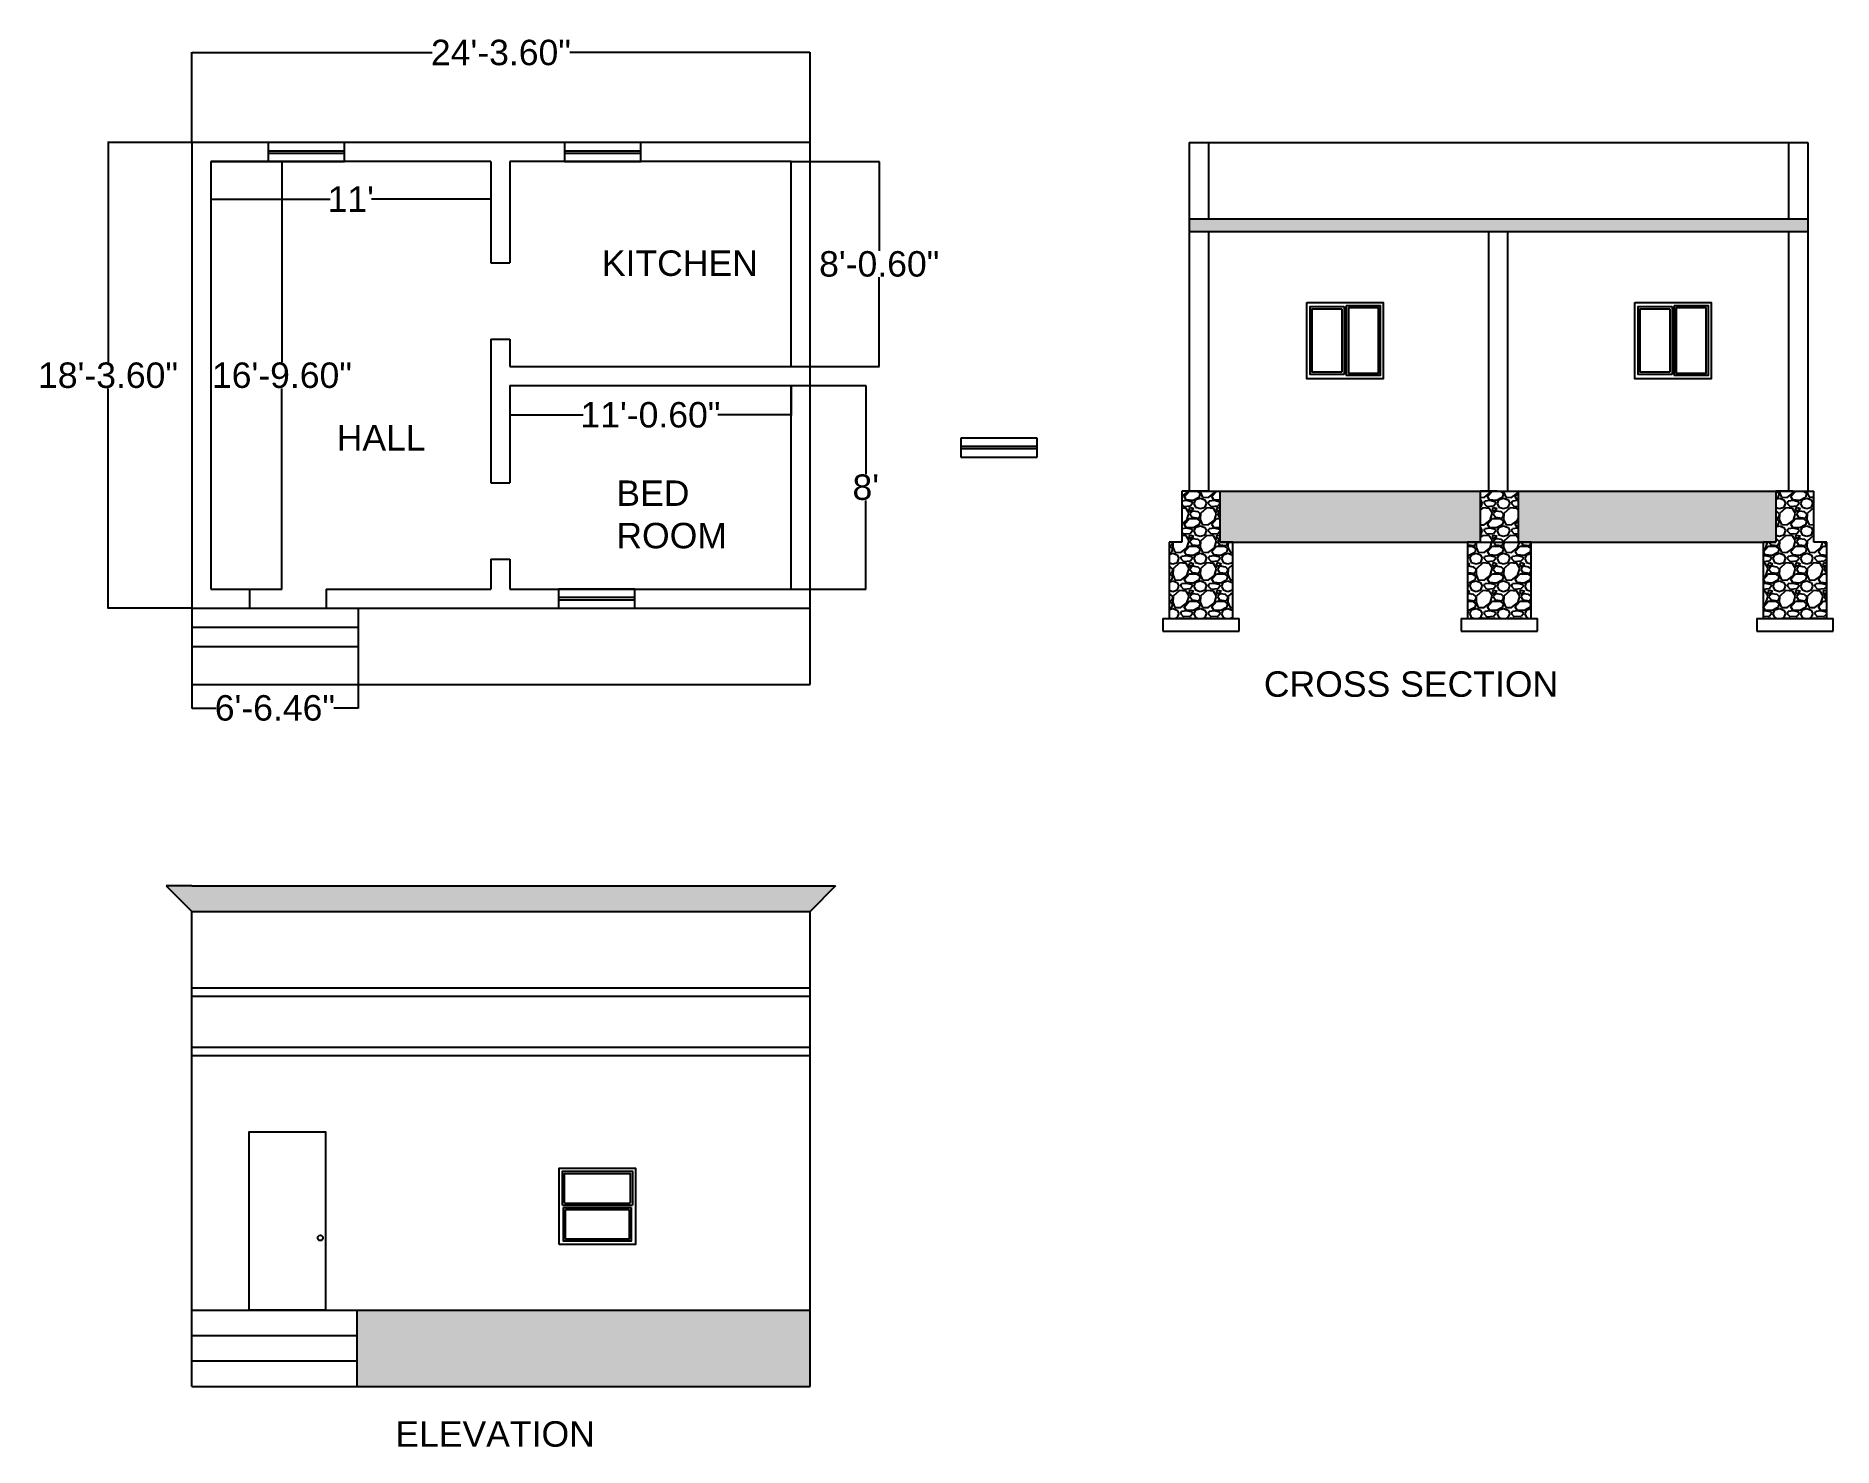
# Model space of a CAD drawing. Header units: inches. Extents: x 12802 to 13650, y 7950 to 8616.
import ezdxf

# ---------------------------------------------------------------- set-up
doc = ezdxf.new("R2010")
doc.units = ezdxf.units.IN
doc.header["$MEASUREMENT"] = 0
doc.styles.get("Standard").update_dxf_attribs({"font": 'arial.ttf'})
doc.dimstyles.get("Standard").update_dxf_attribs({"dimtxt": 12, "dimasz": 0.18, "dimexe": 0.18, "dimexo": 0.0625, "dimgap": 0.09, "dimtad": 0, "dimtih": 1, "dimtoh": 1, "dimzin": 0, "dimdsep": 46, "dimlunit": 3, "dimtxsty": 'Standard', "dimcen": 0.09, "dimadec": 0, "dimazin": 0, "dimtfac": 1, "dimtofl": 0, "dimtmove": 0, "dimatfit": 3, "dimfxl": 1, "dimtolj": 1, "dimtzin": 0, "dimarcsym": 0})
pattern_1 = [(50, (0, 0), (4.9490953, -0.4329897), [0.5175, -5.6925]), (355, (0, 0), (-0.9573842, 5.1901257), [0.414, -4.554]), (100.451444, (0.4124, -0.036), (3.991711, 4.757136), [0.4398073, -4.8378806]), (46.1842, (0, 1.38), (7.3639652, -1.142083), [0.77625, -8.53875]), (96.635635, (0.614, 1.285), (6.4491674, 6.7214183), [0.6597114, -7.256825]), (351.184164, (0, 1.38), (6.4491674, 6.7214183), [0.621, -6.831]), (21, (0.69, 1.035), (4.1186587, -2.7780703), [0.5175, -5.6925]), (326, (0.69, 1.035), (1.6788758, 5.0035353), [0.414, -4.554]), (71.451445, (1.033, 0.8035), (5.7975344, 2.225465), [0.4398073, -4.8378806]), (37.5, (0, 0), (0.083903, 2.2969676), [0, -4.4988, 0, -4.623, 0, -4.57125]), (7.5, (0, 0), (1.8151798, 2.7214408), [0, -2.6358, 0, -4.3953, 0, -1.74225]), (327.5, (-1.5387, 0), (3.6833748, -0.15562861), [0, -1.725, 0, -5.382, 0, -7.1415]), (317.5, (-2.2287, 0), (4.0239846, 0.6907244), [0, -2.2425, 0, -3.5742, 0, -5.0715])]

# ---------------------------------------------------------------- blocks, each defined once
blk = doc.blocks.new('*D1')
at = {"color": 0, "lineweight": -2, "transparency": 16777216}
for p, q in [((12875.82, 8565.39), (12875.82, 8607.9)), ((12876, 8607.72), (12989.16, 8607.72)), ((13167.24, 8607.72), (13054.07, 8607.72)), ((13167.42, 8565.39), (13167.42, 8607.9))]:
    blk.add_line(p, q, dxfattribs=at)
at = {"color": 0, "transparency": 16777216}
for points in [[(12876, 8607.75), (12876, 8607.69), (12875.82, 8607.72)], [(13167.24, 8607.75), (13167.24, 8607.69), (13167.42, 8607.72)]]:
    blk.add_solid(points, dxfattribs=at)
at = {"layer": 'Defpoints', "color": 0, "transparency": 16777216}
for p in [(13167.42, 8607.72), (12875.82, 8565.33), (13167.42, 8565.33)]:
    blk.add_point(p, dxfattribs=at)
at = {"color": 0, "transparency": 16777216, "insert": (13021.62, 8607.72), "char_height": 12, "attachment_point": 5}
blk.add_mtext('\\A1;24\'-3.60"', dxfattribs=at)
blk = doc.blocks.new('*D2')
at = {"color": 0, "lineweight": -2, "transparency": 16777216}
for p, q in [((12875.75, 8565.33), (12836.19, 8565.33)), ((12836.37, 8565.15), (12836.37, 8461.75)), ((12836.37, 8345.91), (12836.37, 8449.31)), ((12875.75, 8345.73), (12836.19, 8345.73))]:
    blk.add_line(p, q, dxfattribs=at)
at = {"color": 0, "transparency": 16777216}
for points in [[(12836.34, 8565.15), (12836.4, 8565.15), (12836.37, 8565.33)], [(12836.34, 8345.91), (12836.4, 8345.91), (12836.37, 8345.73)]]:
    blk.add_solid(points, dxfattribs=at)
at = {"layer": 'Defpoints', "color": 0, "transparency": 16777216}
for p in [(12875.82, 8565.33), (12836.37, 8345.73), (12875.82, 8345.73)]:
    blk.add_point(p, dxfattribs=at)
at = {"color": 0, "transparency": 16777216, "insert": (12836.37, 8455.53), "char_height": 12, "attachment_point": 5}
blk.add_mtext('\\A1;18\'-3.60"', dxfattribs=at)
blk = doc.blocks.new('*D3')
at = {"color": 0, "lineweight": -2, "transparency": 16777216}
for p, q in [((12884.88, 8556.33), (12918.55, 8556.33)), ((12918.37, 8556.15), (12918.37, 8461.74)), ((12918.37, 8354.91), (12918.37, 8449.31)), ((12884.88, 8354.73), (12918.55, 8354.73))]:
    blk.add_line(p, q, dxfattribs=at)
at = {"color": 0, "transparency": 16777216}
for points in [[(12918.34, 8556.15), (12918.4, 8556.15), (12918.37, 8556.33)], [(12918.34, 8354.91), (12918.4, 8354.91), (12918.37, 8354.73)]]:
    blk.add_solid(points, dxfattribs=at)
at = {"layer": 'Defpoints', "color": 0, "transparency": 16777216}
for p in [(12884.82, 8556.33), (12918.37, 8556.33), (12884.82, 8354.73)]:
    blk.add_point(p, dxfattribs=at)
at = {"color": 0, "transparency": 16777216, "insert": (12918.37, 8455.53), "char_height": 12, "attachment_point": 5}
blk.add_mtext('\\A1;16\'-9.60"', dxfattribs=at)
blk = doc.blocks.new('*D4')
at = {"color": 0, "lineweight": -2, "transparency": 16777216}
for p, q in [((12884.82, 8556.26), (12884.82, 8538.47)), ((13016.82, 8556.26), (13016.82, 8538.47)), ((12885, 8538.65), (12941.11, 8538.65)), ((13016.64, 8538.65), (12960.52, 8538.65))]:
    blk.add_line(p, q, dxfattribs=at)
at = {"color": 0, "transparency": 16777216}
for points in [[(12885, 8538.68), (12885, 8538.62), (12884.82, 8538.65)], [(13016.64, 8538.68), (13016.64, 8538.62), (13016.82, 8538.65)]]:
    blk.add_solid(points, dxfattribs=at)
at = {"layer": 'Defpoints', "color": 0, "transparency": 16777216}
for p in [(12884.82, 8556.33), (13016.82, 8556.33), (13016.82, 8538.65)]:
    blk.add_point(p, dxfattribs=at)
at = {"color": 0, "transparency": 16777216, "insert": (12950.82, 8538.65), "char_height": 12, "attachment_point": 5}
blk.add_mtext("\\A1;11'", dxfattribs=at)
blk = doc.blocks.new('*D5')
at = {"color": 0, "lineweight": -2, "transparency": 16777216}
for p, q in [((13158.48, 8556.33), (13200.17, 8556.33)), ((13199.99, 8556.15), (13199.99, 8514.24)), ((13199.99, 8459.91), (13199.99, 8501.81)), ((13158.48, 8459.73), (13200.17, 8459.73))]:
    blk.add_line(p, q, dxfattribs=at)
at = {"color": 0, "transparency": 16777216}
for points in [[(13199.96, 8556.15), (13200.02, 8556.15), (13199.99, 8556.33)], [(13199.96, 8459.91), (13200.02, 8459.91), (13199.99, 8459.73)]]:
    blk.add_solid(points, dxfattribs=at)
at = {"layer": 'Defpoints', "color": 0, "transparency": 16777216}
for p in [(13158.42, 8556.33), (13158.42, 8459.73), (13199.99, 8459.73)]:
    blk.add_point(p, dxfattribs=at)
at = {"color": 0, "transparency": 16777216, "insert": (13199.99, 8508.03), "char_height": 12, "attachment_point": 5}
blk.add_mtext('\\A1;8\'-0.60"', dxfattribs=at)
blk = doc.blocks.new('*D6')
at = {"color": 0, "lineweight": -2, "transparency": 16777216}
for p, q in [((13158.48, 8450.73), (13193.83, 8450.73)), ((13193.65, 8450.55), (13193.65, 8408.94)), ((13193.65, 8354.91), (13193.65, 8396.51)), ((13158.48, 8354.73), (13193.83, 8354.73))]:
    blk.add_line(p, q, dxfattribs=at)
at = {"color": 0, "transparency": 16777216}
for points in [[(13193.62, 8450.55), (13193.68, 8450.55), (13193.65, 8450.73)], [(13193.62, 8354.91), (13193.68, 8354.91), (13193.65, 8354.73)]]:
    blk.add_solid(points, dxfattribs=at)
at = {"layer": 'Defpoints', "color": 0, "transparency": 16777216}
for p in [(13158.42, 8450.73), (13158.42, 8354.73), (13193.65, 8354.73)]:
    blk.add_point(p, dxfattribs=at)
at = {"color": 0, "transparency": 16777216, "insert": (13193.65, 8402.73), "char_height": 12, "attachment_point": 5}
blk.add_mtext("\\A1;8'", dxfattribs=at)
blk = doc.blocks.new('*D7')
at = {"color": 0, "lineweight": -2, "transparency": 16777216}
for p, q in [((13025.82, 8450.66), (13025.82, 8436.69)), ((13158.42, 8450.66), (13158.42, 8436.69)), ((13026, 8436.87), (13060.33, 8436.87)), ((13158.24, 8436.87), (13123.9, 8436.87))]:
    blk.add_line(p, q, dxfattribs=at)
at = {"color": 0, "transparency": 16777216}
for points in [[(13026, 8436.9), (13026, 8436.84), (13025.82, 8436.87)], [(13158.24, 8436.9), (13158.24, 8436.84), (13158.42, 8436.87)]]:
    blk.add_solid(points, dxfattribs=at)
at = {"layer": 'Defpoints', "color": 0, "transparency": 16777216}
for p in [(13025.82, 8450.73), (13158.42, 8450.73), (13158.42, 8436.87)]:
    blk.add_point(p, dxfattribs=at)
at = {"color": 0, "transparency": 16777216, "insert": (13092.12, 8436.87), "char_height": 12, "attachment_point": 5}
blk.add_mtext('\\A1;11\'-0.60"', dxfattribs=at)
blk = doc.blocks.new('*D8')
at = {"color": 0, "lineweight": -2, "transparency": 16777216}
for p, q in [((12875.82, 8327.66), (12875.82, 8298.48)), ((12954.27, 8327.66), (12954.27, 8298.48)), ((12876, 8298.66), (12887.32, 8298.66)), ((12954.09, 8298.66), (12942.77, 8298.66))]:
    blk.add_line(p, q, dxfattribs=at)
at = {"color": 0, "transparency": 16777216}
for points in [[(12876, 8298.69), (12876, 8298.63), (12875.82, 8298.66)], [(12954.09, 8298.69), (12954.09, 8298.63), (12954.27, 8298.66)]]:
    blk.add_solid(points, dxfattribs=at)
at = {"layer": 'Defpoints', "color": 0, "transparency": 16777216}
for p in [(12875.82, 8327.73), (12954.27, 8327.73), (12954.27, 8298.66)]:
    blk.add_point(p, dxfattribs=at)
at = {"color": 0, "transparency": 16777216, "insert": (12915.04, 8298.66), "char_height": 12, "attachment_point": 5}
blk.add_mtext('\\A1;6\'-6.46"', dxfattribs=at)
blk = doc.blocks.new('Door - Plain 36 in.')
blk.add_lwpolyline([(0, 0), (0, 84), (36, 84), (36, 0)], close=True)
blk.add_circle((33.5, 34), 1.25)
blk = doc.blocks.new('Window - Wood Frame 36 x 36 in.')
for p, q in [((1.5, 18.5), (34.5, 18.5)), ((2, 17.5), (34, 17.5)), ((2.5, 19.5), (33.5, 19.5)), ((3, 16.5), (33, 16.5))]:
    blk.add_line(p, q)
blk.add_lwpolyline([(0, 0), (0, 36), (36, 36), (36, 0)], close=True)
for points in [[(1.5, 18.5), (1.5, 34.5), (34.5, 34.5), (34.5, 18.5)], [(2.5, 19.5), (2.5, 33.5), (33.5, 33.5), (33.5, 19.5)], [(34, 17.5), (34, 1.5), (2, 1.5), (2, 17.5)], [(33, 16.5), (33, 2.5), (3, 2.5), (3, 16.5)]]:
    blk.add_lwpolyline(points)
blk = doc.blocks.new('FOUNDATION')
h = blk.add_hatch()
h.set_pattern_fill('GRAVEL', color=256, scale=13)
h.set_pattern_definition([(228.0127875, (-13341.331, -8387.9271), (-104, -117), [1.748968, -173.148145]), (184.9697407, (-13342.501, -8389.22714), (156, 13), [3.001284, -297.127022]), (132.510447, (-13345.491, -8389.4871), (130, -143), [2.116244, -209.508424]), (267.273689, (-13350.561, -8392.73714), (13, 260), [2.733094, -270.576255]), (292.833654, (-13350.691, -8395.46714), (-65, 156), [2.680015, -265.321851]), (357.273689, (-13349.651, -8397.93714), (-260, 13), [2.733094, -270.576255]), (37.6942405, (-13346.921, -8398.06714), (-169, -130), [3.614377, -357.823031]), (72.2553284, (-13344.061, -8395.85714), (91, 286), [3.412344, -337.822179]), (121.4295656, (-13343.021, -8392.60714), (-104, 169), [2.74235, -271.49295]), (175.236358, (-13344.451, -8390.2671), (143, -13), [3.130816, -153.409914]), (222.3974378, (-13347.571, -8390.00714), (-156, -143), [4.048824, -400.833875]), (138.814075, (-13337.691, -8392.8671), (-91, 78), [1.381913, -136.809983]), (171.4692344, (-13338.731, -8391.95714), (169, -26), [2.629081, -260.279648]), (225, (-13341.331, -8391.567), (-1e-15, -13), [1.838473, -16.546303]), (203.19859, (-13342.241, -8390.0071), (65, 26), [0.990054, -98.014996]), (291.80141, (-13343.151, -8390.3971), (-13, 39), [1.400139, -68.607003]), (30.963757, (-13342.631, -8391.6971), (39, 26), [2.274077, -73.528298]), (161.56505, (-13340.681, -8390.527), (26, -13), [1.644383, -39.465227]), (16.3895403, (-13350.691, -8390.39714), (130, 39), [2.3036, -228.056987]), (70.346176, (-13348.481, -8389.7471), (-52, -143), [1.932593, -191.326301]), (293.19859, (-13340.681, -8387.9271), (-26, 65), [1.980095, -97.024955]), (343.6104597, (-13339.901, -8389.74714), (-130, 39), [2.3036, -228.056987]), (339.443955, (-13350.691, -8398.4571), (-65, 26), [2.22144, -108.850609]), (294.7751406, (-13348.611, -8399.2371), (-65, 143), [1.861314, -184.27036]), (66.80141, (-13340.551, -8400.9271), (26, 65), [1.980095, -97.024955]), (17.3540246, (-13339.771, -8399.1071), (-169, -52), [2.179203, -215.740507]), (69.443955, (-13346.921, -8400.9271), (-26, -65), [1.11072, -109.961329]), (101.309932, (-13341.331, -8400.9271), (-13, 52), [0.66287, -65.624384]), (165.963757, (-13341.461, -8400.277), (39, -13), [2.680015, -50.920358]), (186.009006, (-13344.061, -8399.62714), (130, 13), [2.48365, -245.881001]), (303.690068, (-13342.631, -8392.867), (-13, 26), [1.874886, -44.997281]), (353.1572266, (-13341.591, -8394.42714), (221, -26), [3.273322, -324.058314]), (60.945396, (-13338.341, -8394.8171), (-52, -91), [1.338428, -132.504764]), (90, (-13337.691, -8393.647), (-13, 13), [0.78, -12.22]), (120.256437, (-13344.321, -8399.2371), (52, -91), [1.806012, -178.79576]), (48.0127875, (-13345.231, -8397.6771), (104, 117), [3.497936, -171.399177]), (0, (-13342.891, -8395.077), (13, 13), [3.38, -9.62]), (325.3048465, (-13339.511, -8395.0771), (130, -91), [2.055482, -203.492566]), (254.054604, (-13337.821, -8396.2471), (-13, -52), [1.892826, -92.748603]), (207.6459754, (-13338.341, -8398.06714), (-247, -130), [3.081845, -305.103164]), (175.4260787, (-13341.071, -8399.49714), (-169, 13), [3.260387, -322.777954])])
h.paths.add_polyline_path([(16, -24), (10, -24), (10, 0), (-4.5, 0), (-8, 0), (-8, -24), (-14, -24), (-14, -60), (16, -60)])
for p, q in [((0, 0), (-8, 0)), ((-8, 0), (-8, -24)), ((10, -24), (10, 0)), ((-8, -24), (-14, -24)), ((-14, -24), (-14, -60)), ((16, -24), (10, -24)), ((16, -60), (16, -24)), ((-17, -60), (19, -60)), ((-17, -60), (-17, -66)), ((-17, -66), (19, -66)), ((19, -66), (19, -60))]:
    blk.add_line(p, q)

msp = doc.modelspace()

# ---------------------------------------------------------------- hatches: boundary and pattern name
h = msp.add_hatch()
h.set_pattern_fill('AR-CONC', color=256, scale=0.69)
h.set_pattern_definition(pattern_1)
h.paths.add_polyline_path([(13637.791, 8529.327), (13346.191, 8529.327), (13346.191, 8523.327), (13637.791, 8523.327)])
h = msp.add_hatch()
h.set_pattern_fill('AR-CONC', color=256, scale=0.69)
h.set_pattern_definition(pattern_1)
h.paths.add_polyline_path([(13483.359, 8400.927), (13360.691, 8400.927), (13360.691, 8376.927), (13366.691, 8376.927), (13483.359, 8376.927)])
h.paths.add_polyline_path([(13622.725, 8400.927), (13501.359, 8400.927), (13501.359, 8376.927), (13507.359, 8376.927), (13622.725, 8376.927)])
h = msp.add_hatch()
h.set_pattern_fill('DOLMIT', color=256, scale=2.4)
h.set_pattern_definition([(0, (0, 94.48705), (0, 0.6), []), (45, (0, 94.487), (-1.2, 1.2), [0.84852814, -1.69705627])])
h.paths.add_polyline_path([(12875.816, 8214.784), (12863.816, 8214.784), (12875.816, 8202.784), (13167.416, 8202.784), (13179.416, 8214.784), (13167.416, 8214.784)])
h = msp.add_hatch()
h.set_pattern_fill('GRAVEL', color=256, scale=13)
h.set_pattern_definition([(228.0127875, (9.36, 107.487), (-104, -117), [1.748968, -173.148145]), (184.9697407, (8.19, 106.18705), (156, 13), [3.001284, -297.127022]), (132.510447, (5.2, 105.92705), (130, -143), [2.116244, -209.508424]), (267.273689, (0.13, 102.67705), (13, 260), [2.733094, -270.576255]), (292.833654, (0, 99.94705), (-65, 156), [2.680015, -265.321851]), (357.273689, (1.04, 97.47705), (-260, 13), [2.733094, -270.576255]), (37.6942405, (3.77, 97.34705), (-169, -130), [3.614377, -357.823031]), (72.2553284, (6.63, 99.55705), (91, 286), [3.412344, -337.822179]), (121.4295656, (7.67, 102.80705), (-104, 169), [2.74235, -271.49295]), (175.236358, (6.24, 105.147), (143, -13), [3.130816, -153.409914]), (222.3974378, (3.12, 105.40705), (-156, -143), [4.048824, -400.833875]), (138.814075, (13, 102.547), (-91, 78), [1.381913, -136.809983]), (171.4692344, (11.96, 103.45705), (169, -26), [2.629081, -260.279648]), (225, (9.36, 103.847), (-1e-15, -13), [1.838473, -16.546303]), (203.19859, (8.45, 105.407), (65, 26), [0.990054, -98.014996]), (291.80141, (7.54, 105.017), (-13, 39), [1.400139, -68.607003]), (30.963757, (8.06, 103.717), (39, 26), [2.274077, -73.528298]), (161.56505, (10.01, 104.887), (26, -13), [1.644383, -39.465227]), (16.3895403, (0, 105.01705), (130, 39), [2.3036, -228.056987]), (70.346176, (2.21, 105.66705), (-52, -143), [1.932593, -191.326301]), (293.19859, (10.01, 107.487), (-26, 65), [1.980095, -97.024955]), (343.6104597, (10.79, 105.66705), (-130, 39), [2.3036, -228.056987]), (339.443955, (0, 96.957), (-65, 26), [2.22144, -108.850609]), (294.7751406, (2.08, 96.17705), (-65, 143), [1.861314, -184.27036]), (66.80141, (10.14, 94.487), (26, 65), [1.980095, -97.024955]), (17.3540246, (10.92, 96.30705), (-169, -52), [2.179203, -215.740507]), (69.443955, (3.77, 94.487), (-26, -65), [1.11072, -109.961329]), (101.309932, (9.36, 94.487), (-13, 52), [0.66287, -65.624384]), (165.963757, (9.23, 95.137), (39, -13), [2.680015, -50.920358]), (186.009006, (6.63, 95.78705), (130, 13), [2.48365, -245.881001]), (303.690068, (8.06, 102.547), (-13, 26), [1.874886, -44.997281]), (353.1572266, (9.1, 100.98705), (221, -26), [3.273322, -324.058314]), (60.945396, (12.35, 100.597), (-52, -91), [1.338428, -132.504764]), (90, (13, 101.767), (-13, 13), [0.78, -12.22]), (120.256437, (6.37, 96.17705), (52, -91), [1.806012, -178.79576]), (48.0127875, (5.46, 97.737), (104, 117), [3.497936, -171.399177]), (0, (7.8, 100.337), (13, 13), [3.38, -9.62]), (325.3048465, (11.18, 100.33705), (130, -91), [2.055482, -203.492566]), (254.054604, (12.87, 99.167), (-13, -52), [1.892826, -92.748603]), (207.6459754, (12.35, 97.34705), (-247, -130), [3.081845, -305.103164]), (175.4260787, (9.62, 95.91705), (-169, 13), [3.260387, -322.777954])])
h.paths.add_polyline_path([(12953.816, 8014.784), (12953.816, 7978.784), (13167.416, 7978.784), (13167.416, 8014.784)])

# ---------------------------------------------------------------- linework, layer by layer
for p, q in [((13167.416, 8565.327), (12875.816, 8565.327)), ((12875.816, 8565.327), (12875.816, 8309.727)), ((12911.863, 8565.327), (12911.863, 8556.327)), ((12947.863, 8565.327), (12911.863, 8565.327)), ((12947.863, 8561.327), (12911.863, 8561.327)), ((12911.863, 8560.327), (12947.863, 8560.327)), ((12947.863, 8556.327), (12947.863, 8565.327)), ((13051.605, 8565.327), (13051.605, 8556.327)), ((13087.605, 8565.327), (13051.605, 8565.327)), ((13087.605, 8561.327), (13051.605, 8561.327)), ((13051.605, 8560.327), (13087.605, 8560.327)), ((13087.605, 8556.327), (13087.605, 8565.327)), ((13167.416, 8309.727), (13167.416, 8565.327)), ((13346.191, 8565.327), (13637.791, 8565.327)), ((13346.191, 8565.327), (13346.191, 8400.927)), ((13355.191, 8565.327), (13355.191, 8529.327)), ((13628.791, 8565.327), (13628.791, 8529.327)), ((13637.791, 8565.327), (13637.791, 8400.927)), ((12884.816, 8556.327), (12884.816, 8354.727)), ((13016.816, 8556.327), (12884.816, 8556.327)), ((12911.863, 8556.327), (12947.863, 8556.327)), ((13016.816, 8556.327), (13016.816, 8508.661)), ((13158.416, 8556.327), (13025.816, 8556.327)), ((13025.816, 8556.327), (13025.816, 8508.661)), ((13051.605, 8556.327), (13087.605, 8556.327)), ((13158.416, 8459.727), (13158.416, 8556.327)), ((13346.191, 8529.327), (13637.791, 8529.327)), ((13346.191, 8523.327), (13637.791, 8523.327)), ((13355.191, 8523.327), (13355.191, 8400.927)), ((13487.191, 8523.327), (13487.191, 8400.927)), ((13496.191, 8523.327), (13496.191, 8400.927)), ((13628.791, 8523.327), (13628.791, 8400.927)), ((13016.816, 8508.661), (13025.816, 8508.661)), ((13016.816, 8472.661), (13025.816, 8472.661)), ((13016.816, 8472.661), (13016.816, 8404.926)), ((13025.816, 8472.661), (13025.816, 8459.727)), ((13025.816, 8459.727), (13158.416, 8459.727)), ((13025.816, 8450.727), (13158.416, 8450.727)), ((13025.816, 8450.727), (13025.816, 8404.926)), ((13158.416, 8354.727), (13158.416, 8450.727)), ((13238.452, 8425.984), (13238.452, 8416.984)), ((13274.452, 8425.984), (13238.452, 8425.984)), ((13274.452, 8416.984), (13274.452, 8425.984)), ((13274.452, 8421.984), (13238.452, 8421.984)), ((13238.452, 8420.984), (13274.452, 8420.984)), ((13238.452, 8416.984), (13274.452, 8416.984)), ((13016.816, 8404.926), (13025.816, 8404.926)), ((13346.191, 8400.927), (13640.725, 8400.927)), ((13355.191, 8400.927), (13350.691, 8400.927)), ((13360.691, 8376.927), (13622.725, 8376.927)), ((13016.816, 8368.926), (13025.816, 8368.926)), ((13016.816, 8368.926), (13016.816, 8354.727)), ((13025.816, 8368.926), (13025.816, 8354.727)), ((12884.816, 8354.727), (12903.147, 8354.727)), ((12903.147, 8354.727), (12903.147, 8345.727)), ((12939.147, 8354.727), (12939.147, 8345.727)), ((12939.147, 8354.727), (13016.816, 8354.727)), ((13025.816, 8354.727), (13158.416, 8354.727)), ((13048.807, 8354.727), (13048.807, 8345.727)), ((13084.807, 8354.727), (13048.807, 8354.727)), ((13084.807, 8350.727), (13048.807, 8350.727)), ((13048.807, 8349.727), (13084.807, 8349.727)), ((13084.807, 8345.727), (13084.807, 8354.727)), ((12875.816, 8345.727), (13167.416, 8345.727)), ((12954.272, 8345.727), (12954.272, 8327.727)), ((13048.807, 8345.727), (13084.807, 8345.727)), ((13346.191, 8340.927), (13369.691, 8340.927)), ((13474.359, 8340.927), (13510.359, 8340.927)), ((13613.725, 8340.927), (13637.791, 8340.927)), ((12875.816, 8336.727), (12954.272, 8336.727)), ((12875.816, 8327.727), (12954.272, 8327.727)), ((12875.816, 8309.727), (13167.416, 8309.727)), ((12875.816, 8214.784), (12863.816, 8214.784)), ((12863.816, 8214.784), (12875.816, 8202.784)), ((12875.816, 8214.784), (13167.416, 8214.784)), ((13167.416, 8214.784), (13179.416, 8214.784)), ((13179.416, 8214.784), (13167.416, 8202.784)), ((12875.816, 8202.784), (13167.416, 8202.784)), ((12875.816, 7978.784), (12875.816, 8202.784)), ((13167.416, 7978.784), (13167.416, 8202.784)), ((12875.816, 8166.784), (13167.416, 8166.784)), ((12875.816, 8162.784), (13167.416, 8162.784)), ((12875.816, 8138.784), (13167.416, 8138.784)), ((12875.816, 8134.784), (13167.416, 8134.784)), ((12875.816, 8014.784), (13167.416, 8014.784)), ((12953.816, 7978.784), (12953.816, 8014.784)), ((12875.816, 8002.784), (12953.816, 8002.784)), ((12875.816, 7990.784), (12953.816, 7990.784)), ((12875.816, 7978.784), (13167.416, 7978.784))]:
    msp.add_line(p, q)

# ---------------------------------------------------------------- block references
at = {"rotation": 270}
for p in [(13401.678, 8489.97), (13556.293, 8489.97)]:
    msp.add_blockref('Window - Wood Frame 36 x 36 in.', p, dxfattribs=at)
for name, p in [('FOUNDATION', (13350.691, 8400.927)), ('FOUNDATION', (13491.359, 8400.927)), ('FOUNDATION', (13630.725, 8400.927)), ('Door - Plain 36 in.', (12902.976, 8014.784)), ('Window - Wood Frame 36 x 36 in.', (13049.107, 8045.712))]:
    msp.add_blockref(name, p)

# ---------------------------------------------------------------- texts
at = {"char_height": 12, "attachment_point": 1}
for s, width, insert in [('KITCHEN ', 50.59669, (13069.209, 8514.443)), ('HALL ', 50.59669, (12944.195, 8432.098)), ('BED ROOM  ', 50.59669, (13076.042, 8405.989)), ('CROSS SECTION  ', 192.24976, (13381.346, 8315.964)), ('ELEVATION  ', 50.59669, (12971.821, 7962.35))]:
    msp.add_mtext_dynamic_manual_height_columns(s, width=width, gutter_width=1, heights=[0], dxfattribs=dict(at, insert=insert))

# ---------------------------------------------------------------- dimensions: what is measured, and where the dimension line sits
for base, p1, p2, picture, middle in [((13167.416, 8607.719), (12875.816, 8565.327), (13167.416, 8565.327), '*D1', (13021.616, 8607.719)), ((13016.816, 8538.65), (12884.816, 8556.327), (13016.816, 8556.327), '*D4', (12950.816, 8538.65)), ((13158.416, 8436.865), (13025.816, 8450.727), (13158.416, 8450.727), '*D7', (13092.116, 8436.865)), ((12954.272, 8298.659), (12875.816, 8327.727), (12954.272, 8327.727), '*D8', (12915.044, 8298.659))]:
    dim = msp.add_linear_dim(base=base, p1=p1, p2=p2, dimstyle='Standard')
    dim.commit()
    dim.dimension.update_dxf_attribs({"geometry": picture, "text_midpoint": middle})
for base, p1, p2, picture, middle in [((12836.368, 8345.727), (12875.816, 8565.327), (12875.816, 8345.727), '*D2', (12836.368, 8455.527)), ((12918.366, 8556.327), (12884.816, 8354.727), (12884.816, 8556.327), '*D3', (12918.366, 8455.527)), ((13199.994, 8459.727), (13158.416, 8556.327), (13158.416, 8459.727), '*D5', (13199.994, 8508.027)), ((13193.651, 8354.727), (13158.416, 8450.727), (13158.416, 8354.727), '*D6', (13193.651, 8402.727))]:
    dim = msp.add_linear_dim(base=base, p1=p1, p2=p2, angle=90, dimstyle='Standard')
    dim.commit()
    dim.dimension.update_dxf_attribs({"geometry": picture, "text_midpoint": middle})

doc.saveas('drawing.dxf')
